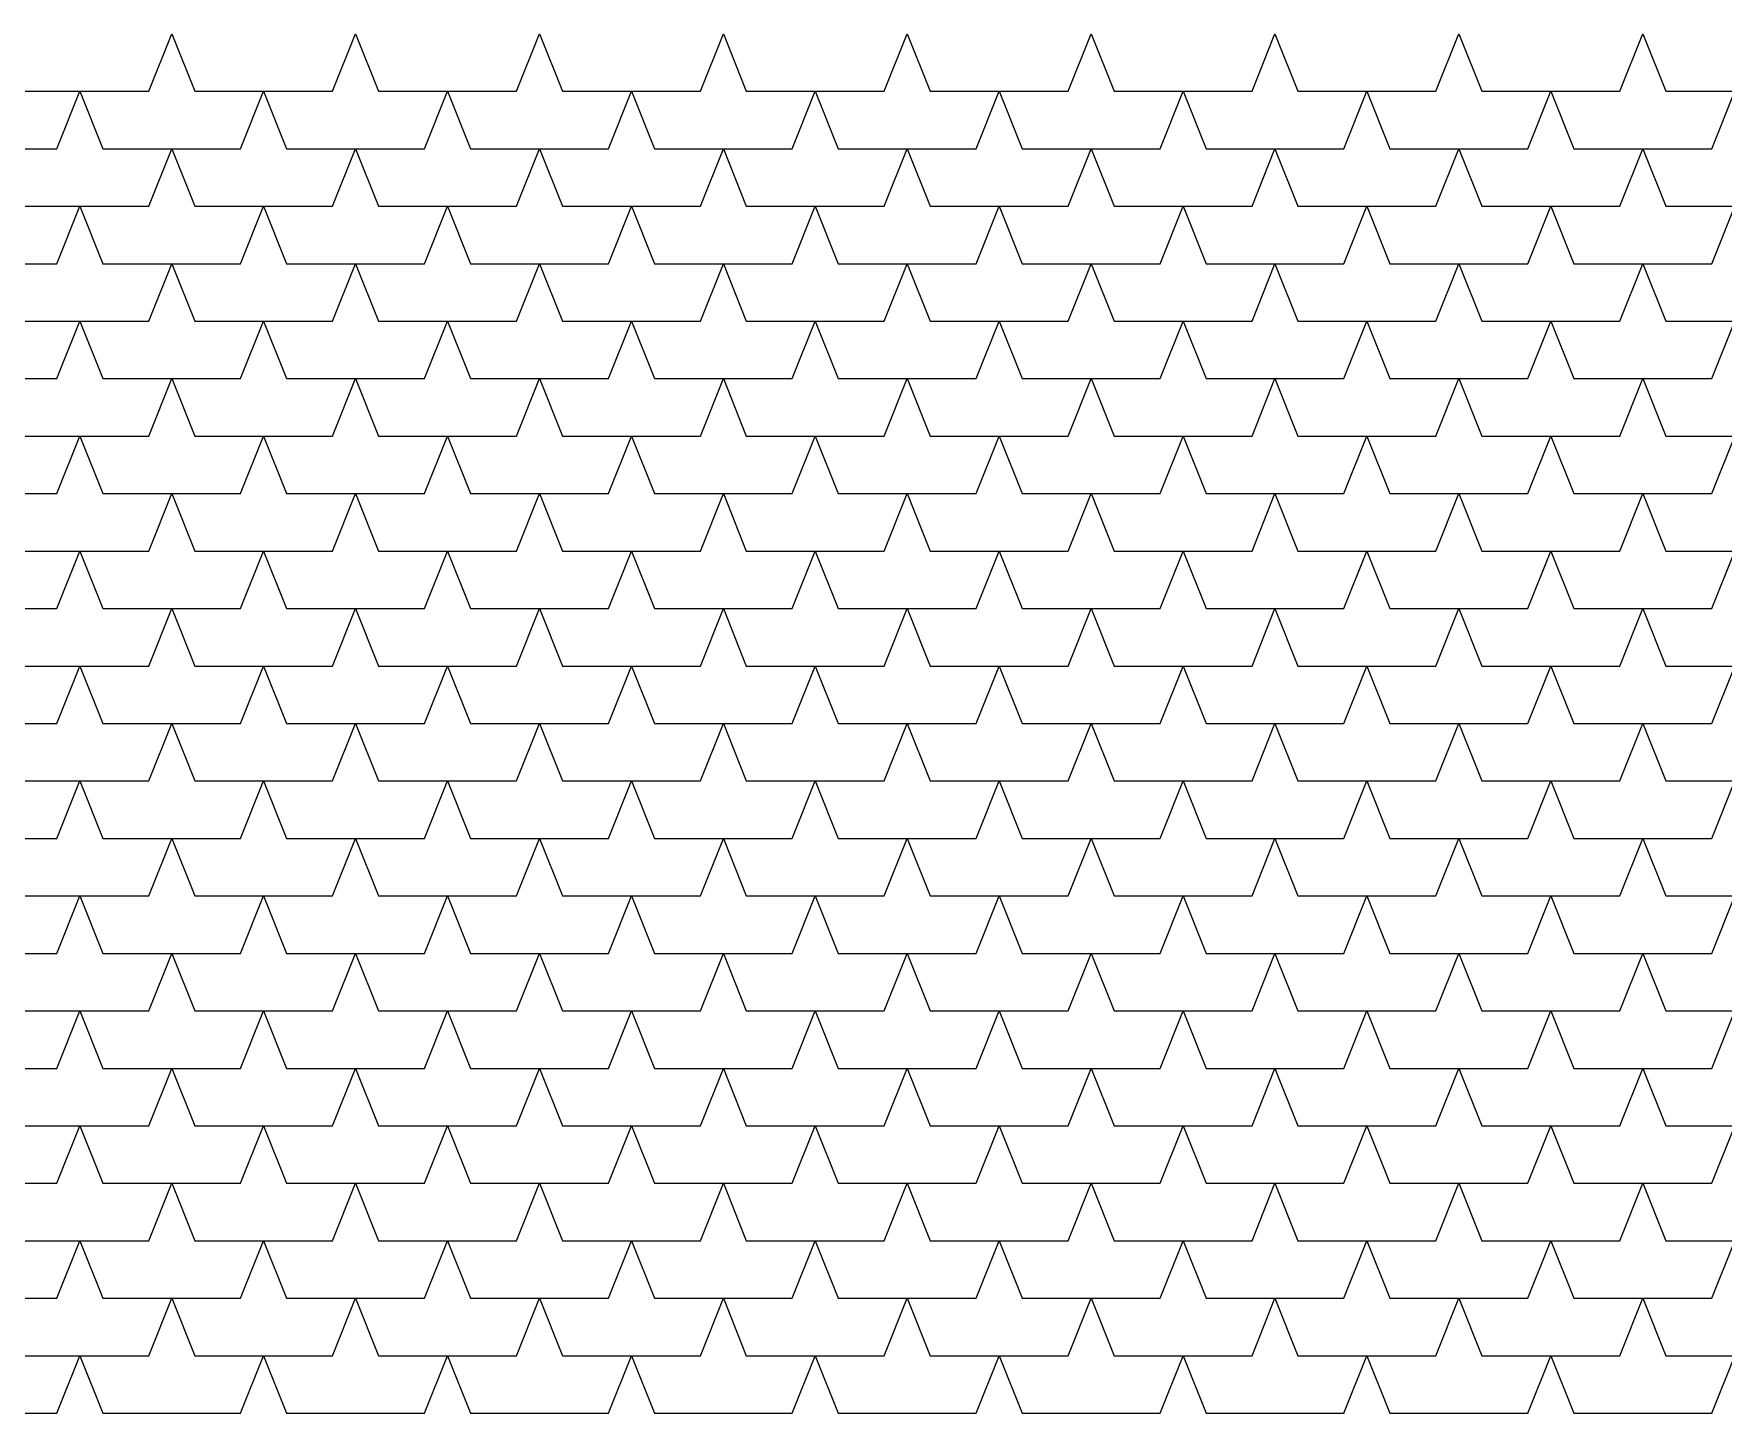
# Model space of a CAD drawing. Header units: inches. Extents: x 86794 to 87086, y 41803 to 41823.
# Drawn here: x 87025.131 to 87026.601, y 41816.78 to 41817.98 of the extents above; entities that cross this region are included whole.
import ezdxf

# ---------------------------------------------------------------- set-up
doc = ezdxf.new("R2010")
doc.units = ezdxf.units.IN
doc.header["$MEASUREMENT"] = 0

msp = doc.modelspace()

# ---------------------------------------------------------------- linework, layer by layer
at = {"color": 250}
for p, q in [((87025.2309, 41817.9295), (87025.2509, 41817.9795)), ((87025.2509, 41817.9795), (87025.2709, 41817.9295)), ((87025.3909, 41817.9295), (87025.4109, 41817.9795)), ((87025.4109, 41817.9795), (87025.4309, 41817.9295)), ((87025.5509, 41817.9295), (87025.5709, 41817.9795)), ((87025.5709, 41817.9795), (87025.5909, 41817.9295)), ((87025.7109, 41817.9295), (87025.7309, 41817.9795)), ((87025.7309, 41817.9795), (87025.7509, 41817.9295)), ((87025.8709, 41817.9295), (87025.8909, 41817.9795)), ((87025.8909, 41817.9795), (87025.9109, 41817.9295)), ((87026.0309, 41817.9295), (87026.0509, 41817.9795)), ((87026.0509, 41817.9795), (87026.0709, 41817.9295)), ((87026.1909, 41817.9295), (87026.2109, 41817.9795)), ((87026.2109, 41817.9795), (87026.2309, 41817.9295)), ((87026.3509, 41817.9295), (87026.3709, 41817.9795)), ((87026.3709, 41817.9795), (87026.3909, 41817.9295)), ((87026.5109, 41817.9295), (87026.5309, 41817.9795)), ((87026.5309, 41817.9795), (87026.5509, 41817.9295)), ((87025.1109, 41817.9295), (87025.2309, 41817.9295)), ((87025.1509, 41817.8795), (87025.1709, 41817.9295)), ((87025.1709, 41817.9295), (87025.1909, 41817.8795)), ((87025.2709, 41817.9295), (87025.3909, 41817.9295)), ((87025.3109, 41817.8795), (87025.3309, 41817.9295)), ((87025.3309, 41817.9295), (87025.3509, 41817.8795)), ((87025.4309, 41817.9295), (87025.5509, 41817.9295)), ((87025.4709, 41817.8795), (87025.4909, 41817.9295)), ((87025.4909, 41817.9295), (87025.5109, 41817.8795)), ((87025.5909, 41817.9295), (87025.7109, 41817.9295)), ((87025.6309, 41817.8795), (87025.6509, 41817.9295)), ((87025.6509, 41817.9295), (87025.6709, 41817.8795)), ((87025.7509, 41817.9295), (87025.8709, 41817.9295)), ((87025.7909, 41817.8795), (87025.8109, 41817.9295)), ((87025.8109, 41817.9295), (87025.8309, 41817.8795)), ((87025.9109, 41817.9295), (87026.0309, 41817.9295)), ((87025.9509, 41817.8795), (87025.9709, 41817.9295)), ((87025.9709, 41817.9295), (87025.9909, 41817.8795)), ((87026.0709, 41817.9295), (87026.1909, 41817.9295)), ((87026.1109, 41817.8795), (87026.1309, 41817.9295)), ((87026.1309, 41817.9295), (87026.1509, 41817.8795)), ((87026.2309, 41817.9295), (87026.3509, 41817.9295)), ((87026.2709, 41817.8795), (87026.2909, 41817.9295)), ((87026.2909, 41817.9295), (87026.3109, 41817.8795)), ((87026.3909, 41817.9295), (87026.5109, 41817.9295)), ((87026.4309, 41817.8795), (87026.4509, 41817.9295)), ((87026.4509, 41817.9295), (87026.4709, 41817.8795)), ((87026.5509, 41817.9295), (87026.6709, 41817.9295)), ((87026.5909, 41817.8795), (87026.6109, 41817.9295)), ((87025.0309, 41817.8795), (87025.1509, 41817.8795)), ((87025.1909, 41817.8795), (87025.3109, 41817.8795)), ((87025.2309, 41817.8295), (87025.2509, 41817.8795)), ((87025.2509, 41817.8795), (87025.2709, 41817.8295)), ((87025.3509, 41817.8795), (87025.4709, 41817.8795)), ((87025.3909, 41817.8295), (87025.4109, 41817.8795)), ((87025.4109, 41817.8795), (87025.4309, 41817.8295)), ((87025.5109, 41817.8795), (87025.6309, 41817.8795)), ((87025.5509, 41817.8295), (87025.5709, 41817.8795)), ((87025.5709, 41817.8795), (87025.5909, 41817.8295)), ((87025.6709, 41817.8795), (87025.7909, 41817.8795)), ((87025.7109, 41817.8295), (87025.7309, 41817.8795)), ((87025.7309, 41817.8795), (87025.7509, 41817.8295)), ((87025.8309, 41817.8795), (87025.9509, 41817.8795)), ((87025.8709, 41817.8295), (87025.8909, 41817.8795)), ((87025.8909, 41817.8795), (87025.9109, 41817.8295)), ((87025.9909, 41817.8795), (87026.1109, 41817.8795)), ((87026.0309, 41817.8295), (87026.0509, 41817.8795)), ((87026.0509, 41817.8795), (87026.0709, 41817.8295)), ((87026.1509, 41817.8795), (87026.2709, 41817.8795)), ((87026.1909, 41817.8295), (87026.2109, 41817.8795)), ((87026.2109, 41817.8795), (87026.2309, 41817.8295)), ((87026.3109, 41817.8795), (87026.4309, 41817.8795)), ((87026.3509, 41817.8295), (87026.3709, 41817.8795)), ((87026.3709, 41817.8795), (87026.3909, 41817.8295)), ((87026.4709, 41817.8795), (87026.5909, 41817.8795)), ((87026.5109, 41817.8295), (87026.5309, 41817.8795)), ((87026.5309, 41817.8795), (87026.5509, 41817.8295)), ((87025.1109, 41817.8295), (87025.2309, 41817.8295)), ((87025.1509, 41817.7795), (87025.1709, 41817.8295)), ((87025.1709, 41817.8295), (87025.1909, 41817.7795)), ((87025.2709, 41817.8295), (87025.3909, 41817.8295)), ((87025.3109, 41817.7795), (87025.3309, 41817.8295)), ((87025.3309, 41817.8295), (87025.3509, 41817.7795)), ((87025.4309, 41817.8295), (87025.5509, 41817.8295)), ((87025.4709, 41817.7795), (87025.4909, 41817.8295)), ((87025.4909, 41817.8295), (87025.5109, 41817.7795)), ((87025.5909, 41817.8295), (87025.7109, 41817.8295)), ((87025.6309, 41817.7795), (87025.6509, 41817.8295)), ((87025.6509, 41817.8295), (87025.6709, 41817.7795)), ((87025.7509, 41817.8295), (87025.8709, 41817.8295)), ((87025.7909, 41817.7795), (87025.8109, 41817.8295)), ((87025.8109, 41817.8295), (87025.8309, 41817.7795)), ((87025.9109, 41817.8295), (87026.0309, 41817.8295)), ((87025.9509, 41817.7795), (87025.9709, 41817.8295)), ((87025.9709, 41817.8295), (87025.9909, 41817.7795)), ((87026.0709, 41817.8295), (87026.1909, 41817.8295)), ((87026.1109, 41817.7795), (87026.1309, 41817.8295)), ((87026.1309, 41817.8295), (87026.1509, 41817.7795)), ((87026.2309, 41817.8295), (87026.3509, 41817.8295)), ((87026.2709, 41817.7795), (87026.2909, 41817.8295)), ((87026.2909, 41817.8295), (87026.3109, 41817.7795)), ((87026.3909, 41817.8295), (87026.5109, 41817.8295)), ((87026.4309, 41817.7795), (87026.4509, 41817.8295)), ((87026.4509, 41817.8295), (87026.4709, 41817.7795)), ((87026.5509, 41817.8295), (87026.6709, 41817.8295)), ((87026.5909, 41817.7795), (87026.6109, 41817.8295)), ((87025.0309, 41817.7795), (87025.1509, 41817.7795)), ((87025.1909, 41817.7795), (87025.3109, 41817.7795)), ((87025.2309, 41817.7295), (87025.2509, 41817.7795)), ((87025.2509, 41817.7795), (87025.2709, 41817.7295)), ((87025.3509, 41817.7795), (87025.4709, 41817.7795)), ((87025.3909, 41817.7295), (87025.4109, 41817.7795)), ((87025.4109, 41817.7795), (87025.4309, 41817.7295)), ((87025.5109, 41817.7795), (87025.6309, 41817.7795)), ((87025.5509, 41817.7295), (87025.5709, 41817.7795)), ((87025.5709, 41817.7795), (87025.5909, 41817.7295)), ((87025.6709, 41817.7795), (87025.7909, 41817.7795)), ((87025.7109, 41817.7295), (87025.7309, 41817.7795)), ((87025.7309, 41817.7795), (87025.7509, 41817.7295)), ((87025.8309, 41817.7795), (87025.9509, 41817.7795)), ((87025.8709, 41817.7295), (87025.8909, 41817.7795)), ((87025.8909, 41817.7795), (87025.9109, 41817.7295)), ((87025.9909, 41817.7795), (87026.1109, 41817.7795)), ((87026.0309, 41817.7295), (87026.0509, 41817.7795)), ((87026.0509, 41817.7795), (87026.0709, 41817.7295)), ((87026.1509, 41817.7795), (87026.2709, 41817.7795)), ((87026.1909, 41817.7295), (87026.2109, 41817.7795)), ((87026.2109, 41817.7795), (87026.2309, 41817.7295)), ((87026.3109, 41817.7795), (87026.4309, 41817.7795)), ((87026.3509, 41817.7295), (87026.3709, 41817.7795)), ((87026.3709, 41817.7795), (87026.3909, 41817.7295)), ((87026.4709, 41817.7795), (87026.5909, 41817.7795)), ((87026.5109, 41817.7295), (87026.5309, 41817.7795)), ((87026.5309, 41817.7795), (87026.5509, 41817.7295)), ((87025.1109, 41817.7295), (87025.2309, 41817.7295)), ((87025.1509, 41817.6795), (87025.1709, 41817.7295)), ((87025.1709, 41817.7295), (87025.1909, 41817.6795)), ((87025.2709, 41817.7295), (87025.3909, 41817.7295)), ((87025.3109, 41817.6795), (87025.3309, 41817.7295)), ((87025.3309, 41817.7295), (87025.3509, 41817.6795)), ((87025.4309, 41817.7295), (87025.5509, 41817.7295)), ((87025.4709, 41817.6795), (87025.4909, 41817.7295)), ((87025.4909, 41817.7295), (87025.5109, 41817.6795)), ((87025.5909, 41817.7295), (87025.7109, 41817.7295)), ((87025.6309, 41817.6795), (87025.6509, 41817.7295)), ((87025.6509, 41817.7295), (87025.6709, 41817.6795)), ((87025.7509, 41817.7295), (87025.8709, 41817.7295)), ((87025.7909, 41817.6795), (87025.8109, 41817.7295)), ((87025.8109, 41817.7295), (87025.8309, 41817.6795)), ((87025.9109, 41817.7295), (87026.0309, 41817.7295)), ((87025.9509, 41817.6795), (87025.9709, 41817.7295)), ((87025.9709, 41817.7295), (87025.9909, 41817.6795)), ((87026.0709, 41817.7295), (87026.1909, 41817.7295)), ((87026.1109, 41817.6795), (87026.1309, 41817.7295)), ((87026.1309, 41817.7295), (87026.1509, 41817.6795)), ((87026.2309, 41817.7295), (87026.3509, 41817.7295)), ((87026.2709, 41817.6795), (87026.2909, 41817.7295)), ((87026.2909, 41817.7295), (87026.3109, 41817.6795)), ((87026.3909, 41817.7295), (87026.5109, 41817.7295)), ((87026.4309, 41817.6795), (87026.4509, 41817.7295)), ((87026.4509, 41817.7295), (87026.4709, 41817.6795)), ((87026.5509, 41817.7295), (87026.6709, 41817.7295)), ((87026.5909, 41817.6795), (87026.6109, 41817.7295)), ((87025.0309, 41817.6795), (87025.1509, 41817.6795)), ((87025.1909, 41817.6795), (87025.3109, 41817.6795)), ((87025.2309, 41817.6295), (87025.2509, 41817.6795)), ((87025.2509, 41817.6795), (87025.2709, 41817.6295)), ((87025.3509, 41817.6795), (87025.4709, 41817.6795)), ((87025.3909, 41817.6295), (87025.4109, 41817.6795)), ((87025.4109, 41817.6795), (87025.4309, 41817.6295)), ((87025.5109, 41817.6795), (87025.6309, 41817.6795)), ((87025.5509, 41817.6295), (87025.5709, 41817.6795)), ((87025.5709, 41817.6795), (87025.5909, 41817.6295)), ((87025.6709, 41817.6795), (87025.7909, 41817.6795)), ((87025.7109, 41817.6295), (87025.7309, 41817.6795)), ((87025.7309, 41817.6795), (87025.7509, 41817.6295)), ((87025.8309, 41817.6795), (87025.9509, 41817.6795)), ((87025.8709, 41817.6295), (87025.8909, 41817.6795)), ((87025.8909, 41817.6795), (87025.9109, 41817.6295)), ((87025.9909, 41817.6795), (87026.1109, 41817.6795)), ((87026.0309, 41817.6295), (87026.0509, 41817.6795)), ((87026.0509, 41817.6795), (87026.0709, 41817.6295)), ((87026.1509, 41817.6795), (87026.2709, 41817.6795)), ((87026.1909, 41817.6295), (87026.2109, 41817.6795)), ((87026.2109, 41817.6795), (87026.2309, 41817.6295)), ((87026.3109, 41817.6795), (87026.4309, 41817.6795)), ((87026.3509, 41817.6295), (87026.3709, 41817.6795)), ((87026.3709, 41817.6795), (87026.3909, 41817.6295)), ((87026.4709, 41817.6795), (87026.5909, 41817.6795)), ((87026.5109, 41817.6295), (87026.5309, 41817.6795)), ((87026.5309, 41817.6795), (87026.5509, 41817.6295)), ((87025.1109, 41817.6295), (87025.2309, 41817.6295)), ((87025.1509, 41817.5795), (87025.1709, 41817.6295)), ((87025.1709, 41817.6295), (87025.1909, 41817.5795)), ((87025.2709, 41817.6295), (87025.3909, 41817.6295)), ((87025.3109, 41817.5795), (87025.3309, 41817.6295)), ((87025.3309, 41817.6295), (87025.3509, 41817.5795)), ((87025.4309, 41817.6295), (87025.5509, 41817.6295)), ((87025.4709, 41817.5795), (87025.4909, 41817.6295)), ((87025.4909, 41817.6295), (87025.5109, 41817.5795)), ((87025.5909, 41817.6295), (87025.7109, 41817.6295)), ((87025.6309, 41817.5795), (87025.6509, 41817.6295)), ((87025.6509, 41817.6295), (87025.6709, 41817.5795)), ((87025.7509, 41817.6295), (87025.8709, 41817.6295)), ((87025.7909, 41817.5795), (87025.8109, 41817.6295)), ((87025.8109, 41817.6295), (87025.8309, 41817.5795)), ((87025.9109, 41817.6295), (87026.0309, 41817.6295)), ((87025.9509, 41817.5795), (87025.9709, 41817.6295)), ((87025.9709, 41817.6295), (87025.9909, 41817.5795)), ((87026.0709, 41817.6295), (87026.1909, 41817.6295)), ((87026.1109, 41817.5795), (87026.1309, 41817.6295)), ((87026.1309, 41817.6295), (87026.1509, 41817.5795)), ((87026.2309, 41817.6295), (87026.3509, 41817.6295)), ((87026.2709, 41817.5795), (87026.2909, 41817.6295)), ((87026.2909, 41817.6295), (87026.3109, 41817.5795)), ((87026.3909, 41817.6295), (87026.5109, 41817.6295)), ((87026.4309, 41817.5795), (87026.4509, 41817.6295)), ((87026.4509, 41817.6295), (87026.4709, 41817.5795)), ((87026.5509, 41817.6295), (87026.6709, 41817.6295)), ((87026.5909, 41817.5795), (87026.6109, 41817.6295)), ((87025.0309, 41817.5795), (87025.1509, 41817.5795)), ((87025.1909, 41817.5795), (87025.3109, 41817.5795)), ((87025.2309, 41817.5295), (87025.2509, 41817.5795)), ((87025.2509, 41817.5795), (87025.2709, 41817.5295)), ((87025.3509, 41817.5795), (87025.4709, 41817.5795)), ((87025.3909, 41817.5295), (87025.4109, 41817.5795)), ((87025.4109, 41817.5795), (87025.4309, 41817.5295)), ((87025.5109, 41817.5795), (87025.6309, 41817.5795)), ((87025.5509, 41817.5295), (87025.5709, 41817.5795)), ((87025.5709, 41817.5795), (87025.5909, 41817.5295)), ((87025.6709, 41817.5795), (87025.7909, 41817.5795)), ((87025.7109, 41817.5295), (87025.7309, 41817.5795)), ((87025.7309, 41817.5795), (87025.7509, 41817.5295)), ((87025.8309, 41817.5795), (87025.9509, 41817.5795)), ((87025.8709, 41817.5295), (87025.8909, 41817.5795)), ((87025.8909, 41817.5795), (87025.9109, 41817.5295)), ((87025.9909, 41817.5795), (87026.1109, 41817.5795)), ((87026.0309, 41817.5295), (87026.0509, 41817.5795)), ((87026.0509, 41817.5795), (87026.0709, 41817.5295)), ((87026.1509, 41817.5795), (87026.2709, 41817.5795)), ((87026.1909, 41817.5295), (87026.2109, 41817.5795)), ((87026.2109, 41817.5795), (87026.2309, 41817.5295)), ((87026.3109, 41817.5795), (87026.4309, 41817.5795)), ((87026.3509, 41817.5295), (87026.3709, 41817.5795)), ((87026.3709, 41817.5795), (87026.3909, 41817.5295)), ((87026.4709, 41817.5795), (87026.5909, 41817.5795)), ((87026.5109, 41817.5295), (87026.5309, 41817.5795)), ((87026.5309, 41817.5795), (87026.5509, 41817.5295)), ((87025.1109, 41817.5295), (87025.2309, 41817.5295)), ((87025.1509, 41817.4795), (87025.1709, 41817.5295)), ((87025.1709, 41817.5295), (87025.1909, 41817.4795)), ((87025.2709, 41817.5295), (87025.3909, 41817.5295)), ((87025.3109, 41817.4795), (87025.3309, 41817.5295)), ((87025.3309, 41817.5295), (87025.3509, 41817.4795)), ((87025.4309, 41817.5295), (87025.5509, 41817.5295)), ((87025.4709, 41817.4795), (87025.4909, 41817.5295)), ((87025.4909, 41817.5295), (87025.5109, 41817.4795)), ((87025.5909, 41817.5295), (87025.7109, 41817.5295)), ((87025.6309, 41817.4795), (87025.6509, 41817.5295)), ((87025.6509, 41817.5295), (87025.6709, 41817.4795)), ((87025.7509, 41817.5295), (87025.8709, 41817.5295)), ((87025.7909, 41817.4795), (87025.8109, 41817.5295)), ((87025.8109, 41817.5295), (87025.8309, 41817.4795)), ((87025.9109, 41817.5295), (87026.0309, 41817.5295)), ((87025.9509, 41817.4795), (87025.9709, 41817.5295)), ((87025.9709, 41817.5295), (87025.9909, 41817.4795)), ((87026.0709, 41817.5295), (87026.1909, 41817.5295)), ((87026.1109, 41817.4795), (87026.1309, 41817.5295)), ((87026.1309, 41817.5295), (87026.1509, 41817.4795)), ((87026.2309, 41817.5295), (87026.3509, 41817.5295)), ((87026.2709, 41817.4795), (87026.2909, 41817.5295)), ((87026.2909, 41817.5295), (87026.3109, 41817.4795)), ((87026.3909, 41817.5295), (87026.5109, 41817.5295)), ((87026.4309, 41817.4795), (87026.4509, 41817.5295)), ((87026.4509, 41817.5295), (87026.4709, 41817.4795)), ((87026.5509, 41817.5295), (87026.6709, 41817.5295)), ((87026.5909, 41817.4795), (87026.6109, 41817.5295)), ((87025.0309, 41817.4795), (87025.1509, 41817.4795)), ((87025.1909, 41817.4795), (87025.3109, 41817.4795)), ((87025.2309, 41817.4295), (87025.2509, 41817.4795)), ((87025.2509, 41817.4795), (87025.2709, 41817.4295)), ((87025.3509, 41817.4795), (87025.4709, 41817.4795)), ((87025.3909, 41817.4295), (87025.4109, 41817.4795)), ((87025.4109, 41817.4795), (87025.4309, 41817.4295)), ((87025.5109, 41817.4795), (87025.6309, 41817.4795)), ((87025.5509, 41817.4295), (87025.5709, 41817.4795)), ((87025.5709, 41817.4795), (87025.5909, 41817.4295)), ((87025.6709, 41817.4795), (87025.7909, 41817.4795)), ((87025.7109, 41817.4295), (87025.7309, 41817.4795)), ((87025.7309, 41817.4795), (87025.7509, 41817.4295)), ((87025.8309, 41817.4795), (87025.9509, 41817.4795)), ((87025.8709, 41817.4295), (87025.8909, 41817.4795)), ((87025.8909, 41817.4795), (87025.9109, 41817.4295)), ((87025.9909, 41817.4795), (87026.1109, 41817.4795)), ((87026.0309, 41817.4295), (87026.0509, 41817.4795)), ((87026.0509, 41817.4795), (87026.0709, 41817.4295)), ((87026.1509, 41817.4795), (87026.2709, 41817.4795)), ((87026.1909, 41817.4295), (87026.2109, 41817.4795)), ((87026.2109, 41817.4795), (87026.2309, 41817.4295)), ((87026.3109, 41817.4795), (87026.4309, 41817.4795)), ((87026.3509, 41817.4295), (87026.3709, 41817.4795)), ((87026.3709, 41817.4795), (87026.3909, 41817.4295)), ((87026.4709, 41817.4795), (87026.5909, 41817.4795)), ((87026.5109, 41817.4295), (87026.5309, 41817.4795)), ((87026.5309, 41817.4795), (87026.5509, 41817.4295)), ((87025.1109, 41817.4295), (87025.2309, 41817.4295)), ((87025.1509, 41817.3795), (87025.1709, 41817.4295)), ((87025.1709, 41817.4295), (87025.1909, 41817.3795)), ((87025.2709, 41817.4295), (87025.3909, 41817.4295)), ((87025.3109, 41817.3795), (87025.3309, 41817.4295)), ((87025.3309, 41817.4295), (87025.3509, 41817.3795)), ((87025.4309, 41817.4295), (87025.5509, 41817.4295)), ((87025.4709, 41817.3795), (87025.4909, 41817.4295)), ((87025.4909, 41817.4295), (87025.5109, 41817.3795)), ((87025.5909, 41817.4295), (87025.7109, 41817.4295)), ((87025.6309, 41817.3795), (87025.6509, 41817.4295)), ((87025.6509, 41817.4295), (87025.6709, 41817.3795)), ((87025.7509, 41817.4295), (87025.8709, 41817.4295)), ((87025.7909, 41817.3795), (87025.8109, 41817.4295)), ((87025.8109, 41817.4295), (87025.8309, 41817.3795)), ((87025.9109, 41817.4295), (87026.0309, 41817.4295)), ((87025.9509, 41817.3795), (87025.9709, 41817.4295)), ((87025.9709, 41817.4295), (87025.9909, 41817.3795)), ((87026.0709, 41817.4295), (87026.1909, 41817.4295)), ((87026.1109, 41817.3795), (87026.1309, 41817.4295)), ((87026.1309, 41817.4295), (87026.1509, 41817.3795)), ((87026.2309, 41817.4295), (87026.3509, 41817.4295)), ((87026.2709, 41817.3795), (87026.2909, 41817.4295)), ((87026.2909, 41817.4295), (87026.3109, 41817.3795)), ((87026.3909, 41817.4295), (87026.5109, 41817.4295)), ((87026.4309, 41817.3795), (87026.4509, 41817.4295)), ((87026.4509, 41817.4295), (87026.4709, 41817.3795)), ((87026.5509, 41817.4295), (87026.6709, 41817.4295)), ((87026.5909, 41817.3795), (87026.6109, 41817.4295)), ((87025.0309, 41817.3795), (87025.1509, 41817.3795)), ((87025.1909, 41817.3795), (87025.3109, 41817.3795)), ((87025.2309, 41817.3295), (87025.2509, 41817.3795)), ((87025.2509, 41817.3795), (87025.2709, 41817.3295)), ((87025.3509, 41817.3795), (87025.4709, 41817.3795)), ((87025.3909, 41817.3295), (87025.4109, 41817.3795)), ((87025.4109, 41817.3795), (87025.4309, 41817.3295)), ((87025.5109, 41817.3795), (87025.6309, 41817.3795)), ((87025.5509, 41817.3295), (87025.5709, 41817.3795)), ((87025.5709, 41817.3795), (87025.5909, 41817.3295)), ((87025.6709, 41817.3795), (87025.7909, 41817.3795)), ((87025.7109, 41817.3295), (87025.7309, 41817.3795)), ((87025.7309, 41817.3795), (87025.7509, 41817.3295)), ((87025.8309, 41817.3795), (87025.9509, 41817.3795)), ((87025.8709, 41817.3295), (87025.8909, 41817.3795)), ((87025.8909, 41817.3795), (87025.9109, 41817.3295)), ((87025.9909, 41817.3795), (87026.1109, 41817.3795)), ((87026.0309, 41817.3295), (87026.0509, 41817.3795)), ((87026.0509, 41817.3795), (87026.0709, 41817.3295)), ((87026.1509, 41817.3795), (87026.2709, 41817.3795)), ((87026.1909, 41817.3295), (87026.2109, 41817.3795)), ((87026.2109, 41817.3795), (87026.2309, 41817.3295)), ((87026.3109, 41817.3795), (87026.4309, 41817.3795)), ((87026.3509, 41817.3295), (87026.3709, 41817.3795)), ((87026.3709, 41817.3795), (87026.3909, 41817.3295)), ((87026.4709, 41817.3795), (87026.5909, 41817.3795)), ((87026.5109, 41817.3295), (87026.5309, 41817.3795)), ((87026.5309, 41817.3795), (87026.5509, 41817.3295)), ((87025.1109, 41817.3295), (87025.2309, 41817.3295)), ((87025.1509, 41817.2795), (87025.1709, 41817.3295)), ((87025.1709, 41817.3295), (87025.1909, 41817.2795)), ((87025.2709, 41817.3295), (87025.3909, 41817.3295)), ((87025.3109, 41817.2795), (87025.3309, 41817.3295)), ((87025.3309, 41817.3295), (87025.3509, 41817.2795)), ((87025.4309, 41817.3295), (87025.5509, 41817.3295)), ((87025.4709, 41817.2795), (87025.4909, 41817.3295)), ((87025.4909, 41817.3295), (87025.5109, 41817.2795)), ((87025.5909, 41817.3295), (87025.7109, 41817.3295)), ((87025.6309, 41817.2795), (87025.6509, 41817.3295)), ((87025.6509, 41817.3295), (87025.6709, 41817.2795)), ((87025.7509, 41817.3295), (87025.8709, 41817.3295)), ((87025.7909, 41817.2795), (87025.8109, 41817.3295)), ((87025.8109, 41817.3295), (87025.8309, 41817.2795)), ((87025.9109, 41817.3295), (87026.0309, 41817.3295)), ((87025.9509, 41817.2795), (87025.9709, 41817.3295)), ((87025.9709, 41817.3295), (87025.9909, 41817.2795)), ((87026.0709, 41817.3295), (87026.1909, 41817.3295)), ((87026.1109, 41817.2795), (87026.1309, 41817.3295)), ((87026.1309, 41817.3295), (87026.1509, 41817.2795)), ((87026.2309, 41817.3295), (87026.3509, 41817.3295)), ((87026.2709, 41817.2795), (87026.2909, 41817.3295)), ((87026.2909, 41817.3295), (87026.3109, 41817.2795)), ((87026.3909, 41817.3295), (87026.5109, 41817.3295)), ((87026.4309, 41817.2795), (87026.4509, 41817.3295)), ((87026.4509, 41817.3295), (87026.4709, 41817.2795)), ((87026.5509, 41817.3295), (87026.6709, 41817.3295)), ((87026.5909, 41817.2795), (87026.6109, 41817.3295)), ((87025.0309, 41817.2795), (87025.1509, 41817.2795)), ((87025.1909, 41817.2795), (87025.3109, 41817.2795)), ((87025.2309, 41817.2295), (87025.2509, 41817.2795)), ((87025.2509, 41817.2795), (87025.2709, 41817.2295)), ((87025.3509, 41817.2795), (87025.4709, 41817.2795)), ((87025.3909, 41817.2295), (87025.4109, 41817.2795)), ((87025.4109, 41817.2795), (87025.4309, 41817.2295)), ((87025.5109, 41817.2795), (87025.6309, 41817.2795)), ((87025.5509, 41817.2295), (87025.5709, 41817.2795)), ((87025.5709, 41817.2795), (87025.5909, 41817.2295)), ((87025.6709, 41817.2795), (87025.7909, 41817.2795)), ((87025.7109, 41817.2295), (87025.7309, 41817.2795)), ((87025.7309, 41817.2795), (87025.7509, 41817.2295)), ((87025.8309, 41817.2795), (87025.9509, 41817.2795)), ((87025.8709, 41817.2295), (87025.8909, 41817.2795)), ((87025.8909, 41817.2795), (87025.9109, 41817.2295)), ((87025.9909, 41817.2795), (87026.1109, 41817.2795)), ((87026.0309, 41817.2295), (87026.0509, 41817.2795)), ((87026.0509, 41817.2795), (87026.0709, 41817.2295)), ((87026.1509, 41817.2795), (87026.2709, 41817.2795)), ((87026.1909, 41817.2295), (87026.2109, 41817.2795)), ((87026.2109, 41817.2795), (87026.2309, 41817.2295)), ((87026.3109, 41817.2795), (87026.4309, 41817.2795)), ((87026.3509, 41817.2295), (87026.3709, 41817.2795)), ((87026.3709, 41817.2795), (87026.3909, 41817.2295)), ((87026.4709, 41817.2795), (87026.5909, 41817.2795)), ((87026.5109, 41817.2295), (87026.5309, 41817.2795)), ((87026.5309, 41817.2795), (87026.5509, 41817.2295)), ((87025.1109, 41817.2295), (87025.2309, 41817.2295)), ((87025.1509, 41817.1795), (87025.1709, 41817.2295)), ((87025.1709, 41817.2295), (87025.1909, 41817.1795)), ((87025.2709, 41817.2295), (87025.3909, 41817.2295)), ((87025.3109, 41817.1795), (87025.3309, 41817.2295)), ((87025.3309, 41817.2295), (87025.3509, 41817.1795)), ((87025.4309, 41817.2295), (87025.5509, 41817.2295)), ((87025.4709, 41817.1795), (87025.4909, 41817.2295)), ((87025.4909, 41817.2295), (87025.5109, 41817.1795)), ((87025.5909, 41817.2295), (87025.7109, 41817.2295)), ((87025.6309, 41817.1795), (87025.6509, 41817.2295)), ((87025.6509, 41817.2295), (87025.6709, 41817.1795)), ((87025.7509, 41817.2295), (87025.8709, 41817.2295)), ((87025.7909, 41817.1795), (87025.8109, 41817.2295)), ((87025.8109, 41817.2295), (87025.8309, 41817.1795)), ((87025.9109, 41817.2295), (87026.0309, 41817.2295)), ((87025.9509, 41817.1795), (87025.9709, 41817.2295)), ((87025.9709, 41817.2295), (87025.9909, 41817.1795)), ((87026.0709, 41817.2295), (87026.1909, 41817.2295)), ((87026.1109, 41817.1795), (87026.1309, 41817.2295)), ((87026.1309, 41817.2295), (87026.1509, 41817.1795)), ((87026.2309, 41817.2295), (87026.3509, 41817.2295)), ((87026.2709, 41817.1795), (87026.2909, 41817.2295)), ((87026.2909, 41817.2295), (87026.3109, 41817.1795)), ((87026.3909, 41817.2295), (87026.5109, 41817.2295)), ((87026.4309, 41817.1795), (87026.4509, 41817.2295)), ((87026.4509, 41817.2295), (87026.4709, 41817.1795)), ((87026.5509, 41817.2295), (87026.6709, 41817.2295)), ((87026.5909, 41817.1795), (87026.6109, 41817.2295)), ((87025.0309, 41817.1795), (87025.1509, 41817.1795)), ((87025.1909, 41817.1795), (87025.3109, 41817.1795)), ((87025.2309, 41817.1295), (87025.2509, 41817.1795)), ((87025.2509, 41817.1795), (87025.2709, 41817.1295)), ((87025.3509, 41817.1795), (87025.4709, 41817.1795)), ((87025.3909, 41817.1295), (87025.4109, 41817.1795)), ((87025.4109, 41817.1795), (87025.4309, 41817.1295)), ((87025.5109, 41817.1795), (87025.6309, 41817.1795)), ((87025.5509, 41817.1295), (87025.5709, 41817.1795)), ((87025.5709, 41817.1795), (87025.5909, 41817.1295)), ((87025.6709, 41817.1795), (87025.7909, 41817.1795)), ((87025.7109, 41817.1295), (87025.7309, 41817.1795)), ((87025.7309, 41817.1795), (87025.7509, 41817.1295)), ((87025.8309, 41817.1795), (87025.9509, 41817.1795)), ((87025.8709, 41817.1295), (87025.8909, 41817.1795)), ((87025.8909, 41817.1795), (87025.9109, 41817.1295)), ((87025.9909, 41817.1795), (87026.1109, 41817.1795)), ((87026.0309, 41817.1295), (87026.0509, 41817.1795)), ((87026.0509, 41817.1795), (87026.0709, 41817.1295)), ((87026.1509, 41817.1795), (87026.2709, 41817.1795)), ((87026.1909, 41817.1295), (87026.2109, 41817.1795)), ((87026.2109, 41817.1795), (87026.2309, 41817.1295)), ((87026.3109, 41817.1795), (87026.4309, 41817.1795)), ((87026.3509, 41817.1295), (87026.3709, 41817.1795)), ((87026.3709, 41817.1795), (87026.3909, 41817.1295)), ((87026.4709, 41817.1795), (87026.5909, 41817.1795)), ((87026.5109, 41817.1295), (87026.5309, 41817.1795)), ((87026.5309, 41817.1795), (87026.5509, 41817.1295)), ((87025.1109, 41817.1295), (87025.2309, 41817.1295)), ((87025.1509, 41817.0795), (87025.1709, 41817.1295)), ((87025.1709, 41817.1295), (87025.1909, 41817.0795)), ((87025.2709, 41817.1295), (87025.3909, 41817.1295)), ((87025.3109, 41817.0795), (87025.3309, 41817.1295)), ((87025.3309, 41817.1295), (87025.3509, 41817.0795)), ((87025.4309, 41817.1295), (87025.5509, 41817.1295)), ((87025.4709, 41817.0795), (87025.4909, 41817.1295)), ((87025.4909, 41817.1295), (87025.5109, 41817.0795)), ((87025.5909, 41817.1295), (87025.7109, 41817.1295)), ((87025.6309, 41817.0795), (87025.6509, 41817.1295)), ((87025.6509, 41817.1295), (87025.6709, 41817.0795)), ((87025.7509, 41817.1295), (87025.8709, 41817.1295)), ((87025.7909, 41817.0795), (87025.8109, 41817.1295)), ((87025.8109, 41817.1295), (87025.8309, 41817.0795)), ((87025.9109, 41817.1295), (87026.0309, 41817.1295)), ((87025.9509, 41817.0795), (87025.9709, 41817.1295)), ((87025.9709, 41817.1295), (87025.9909, 41817.0795)), ((87026.0709, 41817.1295), (87026.1909, 41817.1295)), ((87026.1109, 41817.0795), (87026.1309, 41817.1295)), ((87026.1309, 41817.1295), (87026.1509, 41817.0795)), ((87026.2309, 41817.1295), (87026.3509, 41817.1295)), ((87026.2709, 41817.0795), (87026.2909, 41817.1295)), ((87026.2909, 41817.1295), (87026.3109, 41817.0795)), ((87026.3909, 41817.1295), (87026.5109, 41817.1295)), ((87026.4309, 41817.0795), (87026.4509, 41817.1295)), ((87026.4509, 41817.1295), (87026.4709, 41817.0795)), ((87026.5509, 41817.1295), (87026.6709, 41817.1295)), ((87026.5909, 41817.0795), (87026.6109, 41817.1295)), ((87025.0309, 41817.0795), (87025.1509, 41817.0795)), ((87025.1909, 41817.0795), (87025.3109, 41817.0795)), ((87025.2309, 41817.0295), (87025.2509, 41817.0795)), ((87025.2509, 41817.0795), (87025.2709, 41817.0295)), ((87025.3509, 41817.0795), (87025.4709, 41817.0795)), ((87025.3909, 41817.0295), (87025.4109, 41817.0795)), ((87025.4109, 41817.0795), (87025.4309, 41817.0295)), ((87025.5109, 41817.0795), (87025.6309, 41817.0795)), ((87025.5509, 41817.0295), (87025.5709, 41817.0795)), ((87025.5709, 41817.0795), (87025.5909, 41817.0295)), ((87025.6709, 41817.0795), (87025.7909, 41817.0795)), ((87025.7109, 41817.0295), (87025.7309, 41817.0795)), ((87025.7309, 41817.0795), (87025.7509, 41817.0295)), ((87025.8309, 41817.0795), (87025.9509, 41817.0795)), ((87025.8709, 41817.0295), (87025.8909, 41817.0795)), ((87025.8909, 41817.0795), (87025.9109, 41817.0295)), ((87025.9909, 41817.0795), (87026.1109, 41817.0795)), ((87026.0309, 41817.0295), (87026.0509, 41817.0795)), ((87026.0509, 41817.0795), (87026.0709, 41817.0295)), ((87026.1509, 41817.0795), (87026.2709, 41817.0795)), ((87026.1909, 41817.0295), (87026.2109, 41817.0795)), ((87026.2109, 41817.0795), (87026.2309, 41817.0295)), ((87026.3109, 41817.0795), (87026.4309, 41817.0795)), ((87026.3509, 41817.0295), (87026.3709, 41817.0795)), ((87026.3709, 41817.0795), (87026.3909, 41817.0295)), ((87026.4709, 41817.0795), (87026.5909, 41817.0795)), ((87026.5109, 41817.0295), (87026.5309, 41817.0795)), ((87026.5309, 41817.0795), (87026.5509, 41817.0295)), ((87025.1109, 41817.0295), (87025.2309, 41817.0295)), ((87025.1509, 41816.9795), (87025.1709, 41817.0295)), ((87025.1709, 41817.0295), (87025.1909, 41816.9795)), ((87025.2709, 41817.0295), (87025.3909, 41817.0295)), ((87025.3109, 41816.9795), (87025.3309, 41817.0295)), ((87025.3309, 41817.0295), (87025.3509, 41816.9795)), ((87025.4309, 41817.0295), (87025.5509, 41817.0295)), ((87025.4709, 41816.9795), (87025.4909, 41817.0295)), ((87025.4909, 41817.0295), (87025.5109, 41816.9795)), ((87025.5909, 41817.0295), (87025.7109, 41817.0295)), ((87025.6309, 41816.9795), (87025.6509, 41817.0295)), ((87025.6509, 41817.0295), (87025.6709, 41816.9795)), ((87025.7509, 41817.0295), (87025.8709, 41817.0295)), ((87025.7909, 41816.9795), (87025.8109, 41817.0295)), ((87025.8109, 41817.0295), (87025.8309, 41816.9795)), ((87025.9109, 41817.0295), (87026.0309, 41817.0295)), ((87025.9509, 41816.9795), (87025.9709, 41817.0295)), ((87025.9709, 41817.0295), (87025.9909, 41816.9795)), ((87026.0709, 41817.0295), (87026.1909, 41817.0295)), ((87026.1109, 41816.9795), (87026.1309, 41817.0295)), ((87026.1309, 41817.0295), (87026.1509, 41816.9795)), ((87026.2309, 41817.0295), (87026.3509, 41817.0295)), ((87026.2709, 41816.9795), (87026.2909, 41817.0295)), ((87026.2909, 41817.0295), (87026.3109, 41816.9795)), ((87026.3909, 41817.0295), (87026.5109, 41817.0295)), ((87026.4309, 41816.9795), (87026.4509, 41817.0295)), ((87026.4509, 41817.0295), (87026.4709, 41816.9795)), ((87026.5509, 41817.0295), (87026.6709, 41817.0295)), ((87026.5909, 41816.9795), (87026.6109, 41817.0295)), ((87025.0309, 41816.9795), (87025.1509, 41816.9795)), ((87025.1909, 41816.9795), (87025.3109, 41816.9795)), ((87025.2309, 41816.9295), (87025.2509, 41816.9795)), ((87025.2509, 41816.9795), (87025.2709, 41816.9295)), ((87025.3509, 41816.9795), (87025.4709, 41816.9795)), ((87025.3909, 41816.9295), (87025.4109, 41816.9795)), ((87025.4109, 41816.9795), (87025.4309, 41816.9295)), ((87025.5109, 41816.9795), (87025.6309, 41816.9795)), ((87025.5509, 41816.9295), (87025.5709, 41816.9795)), ((87025.5709, 41816.9795), (87025.5909, 41816.9295)), ((87025.6709, 41816.9795), (87025.7909, 41816.9795)), ((87025.7109, 41816.9295), (87025.7309, 41816.9795)), ((87025.7309, 41816.9795), (87025.7509, 41816.9295)), ((87025.8309, 41816.9795), (87025.9509, 41816.9795)), ((87025.8709, 41816.9295), (87025.8909, 41816.9795)), ((87025.8909, 41816.9795), (87025.9109, 41816.9295)), ((87025.9909, 41816.9795), (87026.1109, 41816.9795)), ((87026.0309, 41816.9295), (87026.0509, 41816.9795)), ((87026.0509, 41816.9795), (87026.0709, 41816.9295)), ((87026.1509, 41816.9795), (87026.2709, 41816.9795)), ((87026.1909, 41816.9295), (87026.2109, 41816.9795)), ((87026.2109, 41816.9795), (87026.2309, 41816.9295)), ((87026.3109, 41816.9795), (87026.4309, 41816.9795)), ((87026.3509, 41816.9295), (87026.3709, 41816.9795)), ((87026.3709, 41816.9795), (87026.3909, 41816.9295)), ((87026.4709, 41816.9795), (87026.5909, 41816.9795)), ((87026.5109, 41816.9295), (87026.5309, 41816.9795)), ((87026.5309, 41816.9795), (87026.5509, 41816.9295)), ((87025.1109, 41816.9295), (87025.2309, 41816.9295)), ((87025.1509, 41816.8795), (87025.1709, 41816.9295)), ((87025.1709, 41816.9295), (87025.1909, 41816.8795)), ((87025.2709, 41816.9295), (87025.3909, 41816.9295)), ((87025.3109, 41816.8795), (87025.3309, 41816.9295)), ((87025.3309, 41816.9295), (87025.3509, 41816.8795)), ((87025.4309, 41816.9295), (87025.5509, 41816.9295)), ((87025.4709, 41816.8795), (87025.4909, 41816.9295)), ((87025.4909, 41816.9295), (87025.5109, 41816.8795)), ((87025.5909, 41816.9295), (87025.7109, 41816.9295)), ((87025.6309, 41816.8795), (87025.6509, 41816.9295)), ((87025.6509, 41816.9295), (87025.6709, 41816.8795)), ((87025.7509, 41816.9295), (87025.8709, 41816.9295)), ((87025.7909, 41816.8795), (87025.8109, 41816.9295)), ((87025.8109, 41816.9295), (87025.8309, 41816.8795)), ((87025.9109, 41816.9295), (87026.0309, 41816.9295)), ((87025.9509, 41816.8795), (87025.9709, 41816.9295)), ((87025.9709, 41816.9295), (87025.9909, 41816.8795)), ((87026.0709, 41816.9295), (87026.1909, 41816.9295)), ((87026.1109, 41816.8795), (87026.1309, 41816.9295)), ((87026.1309, 41816.9295), (87026.1509, 41816.8795)), ((87026.2309, 41816.9295), (87026.3509, 41816.9295)), ((87026.2709, 41816.8795), (87026.2909, 41816.9295)), ((87026.2909, 41816.9295), (87026.3109, 41816.8795)), ((87026.3909, 41816.9295), (87026.5109, 41816.9295)), ((87026.4309, 41816.8795), (87026.4509, 41816.9295)), ((87026.4509, 41816.9295), (87026.4709, 41816.8795)), ((87026.5509, 41816.9295), (87026.6709, 41816.9295)), ((87026.5909, 41816.8795), (87026.6109, 41816.9295)), ((87025.0309, 41816.8795), (87025.1509, 41816.8795)), ((87025.1909, 41816.8795), (87025.3109, 41816.8795)), ((87025.2309, 41816.8295), (87025.2509, 41816.8795)), ((87025.2509, 41816.8795), (87025.2709, 41816.8295)), ((87025.3509, 41816.8795), (87025.4709, 41816.8795)), ((87025.3909, 41816.8295), (87025.4109, 41816.8795)), ((87025.4109, 41816.8795), (87025.4309, 41816.8295)), ((87025.5109, 41816.8795), (87025.6309, 41816.8795)), ((87025.5509, 41816.8295), (87025.5709, 41816.8795)), ((87025.5709, 41816.8795), (87025.5909, 41816.8295)), ((87025.6709, 41816.8795), (87025.7909, 41816.8795)), ((87025.7109, 41816.8295), (87025.7309, 41816.8795)), ((87025.7309, 41816.8795), (87025.7509, 41816.8295)), ((87025.8309, 41816.8795), (87025.9509, 41816.8795)), ((87025.8709, 41816.8295), (87025.8909, 41816.8795)), ((87025.8909, 41816.8795), (87025.9109, 41816.8295)), ((87025.9909, 41816.8795), (87026.1109, 41816.8795)), ((87026.0309, 41816.8295), (87026.0509, 41816.8795)), ((87026.0509, 41816.8795), (87026.0709, 41816.8295)), ((87026.1509, 41816.8795), (87026.2709, 41816.8795)), ((87026.1909, 41816.8295), (87026.2109, 41816.8795)), ((87026.2109, 41816.8795), (87026.2309, 41816.8295)), ((87026.3109, 41816.8795), (87026.4309, 41816.8795)), ((87026.3509, 41816.8295), (87026.3709, 41816.8795)), ((87026.3709, 41816.8795), (87026.3909, 41816.8295)), ((87026.4709, 41816.8795), (87026.5909, 41816.8795)), ((87026.5109, 41816.8295), (87026.5309, 41816.8795)), ((87026.5309, 41816.8795), (87026.5509, 41816.8295)), ((87025.1109, 41816.8295), (87025.2309, 41816.8295)), ((87025.1509, 41816.7795), (87025.1709, 41816.8295)), ((87025.1709, 41816.8295), (87025.1909, 41816.7795)), ((87025.2709, 41816.8295), (87025.3909, 41816.8295)), ((87025.3109, 41816.7795), (87025.3309, 41816.8295)), ((87025.3309, 41816.8295), (87025.3509, 41816.7795)), ((87025.4309, 41816.8295), (87025.5509, 41816.8295)), ((87025.4709, 41816.7795), (87025.4909, 41816.8295)), ((87025.4909, 41816.8295), (87025.5109, 41816.7795)), ((87025.5909, 41816.8295), (87025.7109, 41816.8295)), ((87025.6309, 41816.7795), (87025.6509, 41816.8295)), ((87025.6509, 41816.8295), (87025.6709, 41816.7795)), ((87025.7509, 41816.8295), (87025.8709, 41816.8295)), ((87025.7909, 41816.7795), (87025.8109, 41816.8295)), ((87025.8109, 41816.8295), (87025.8309, 41816.7795)), ((87025.9109, 41816.8295), (87026.0309, 41816.8295)), ((87025.9509, 41816.7795), (87025.9709, 41816.8295)), ((87025.9709, 41816.8295), (87025.9909, 41816.7795)), ((87026.0709, 41816.8295), (87026.1909, 41816.8295)), ((87026.1109, 41816.7795), (87026.1309, 41816.8295)), ((87026.1309, 41816.8295), (87026.1509, 41816.7795)), ((87026.2309, 41816.8295), (87026.3509, 41816.8295)), ((87026.2709, 41816.7795), (87026.2909, 41816.8295)), ((87026.2909, 41816.8295), (87026.3109, 41816.7795)), ((87026.3909, 41816.8295), (87026.5109, 41816.8295)), ((87026.4309, 41816.7795), (87026.4509, 41816.8295)), ((87026.4509, 41816.8295), (87026.4709, 41816.7795)), ((87026.5509, 41816.8295), (87026.6709, 41816.8295)), ((87026.5909, 41816.7795), (87026.6109, 41816.8295)), ((87025.0309, 41816.7795), (87025.1509, 41816.7795)), ((87025.1909, 41816.7795), (87025.3109, 41816.7795)), ((87025.3509, 41816.7795), (87025.4709, 41816.7795)), ((87025.5109, 41816.7795), (87025.6309, 41816.7795)), ((87025.6709, 41816.7795), (87025.7909, 41816.7795)), ((87025.8309, 41816.7795), (87025.9509, 41816.7795)), ((87025.9909, 41816.7795), (87026.1109, 41816.7795)), ((87026.1509, 41816.7795), (87026.2709, 41816.7795)), ((87026.3109, 41816.7795), (87026.4309, 41816.7795)), ((87026.4709, 41816.7795), (87026.5909, 41816.7795))]:
    msp.add_line(p, q, dxfattribs=at)

doc.saveas('drawing.dxf')
